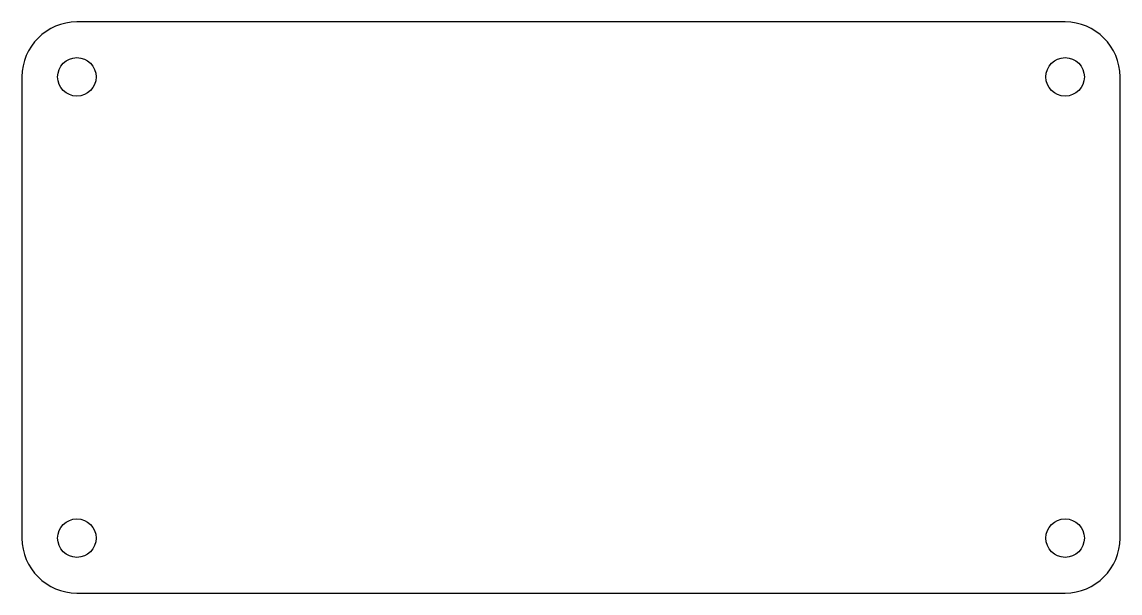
# Model space of a CAD drawing. Extents: x -30 to 30, y -15.6 to 15.6.
import ezdxf

# ---------------------------------------------------------------- set-up
doc = ezdxf.new("R2010")
doc.units = 0
doc.layers.add('Sketch', color=7, linetype='CONTINUOUS')

msp = doc.modelspace()

# ---------------------------------------------------------------- linework, layer by layer
at = {"layer": 'Sketch'}
for p, q in [((27, 15.6), (-27, 15.6)), ((-30, 12.6), (-30, -12.6)), ((30, -12.6), (30, 12.6)), ((-27, -15.6), (27, -15.6))]:
    msp.add_line(p, q, dxfattribs=at)
for centre in [(-27, 12.6), (27, 12.6), (-27, -12.6), (27, -12.6)]:
    msp.add_circle(centre, 1.05, dxfattribs=at)
for centre, start, end in [((-27, 12.6), 90, 180), ((27, 12.6), 0, 90), ((-27, -12.6), 180, -90), ((27, -12.6), -90, 0)]:
    msp.add_arc(centre, 3, start, end, dxfattribs=at)

doc.saveas('drawing.dxf')
